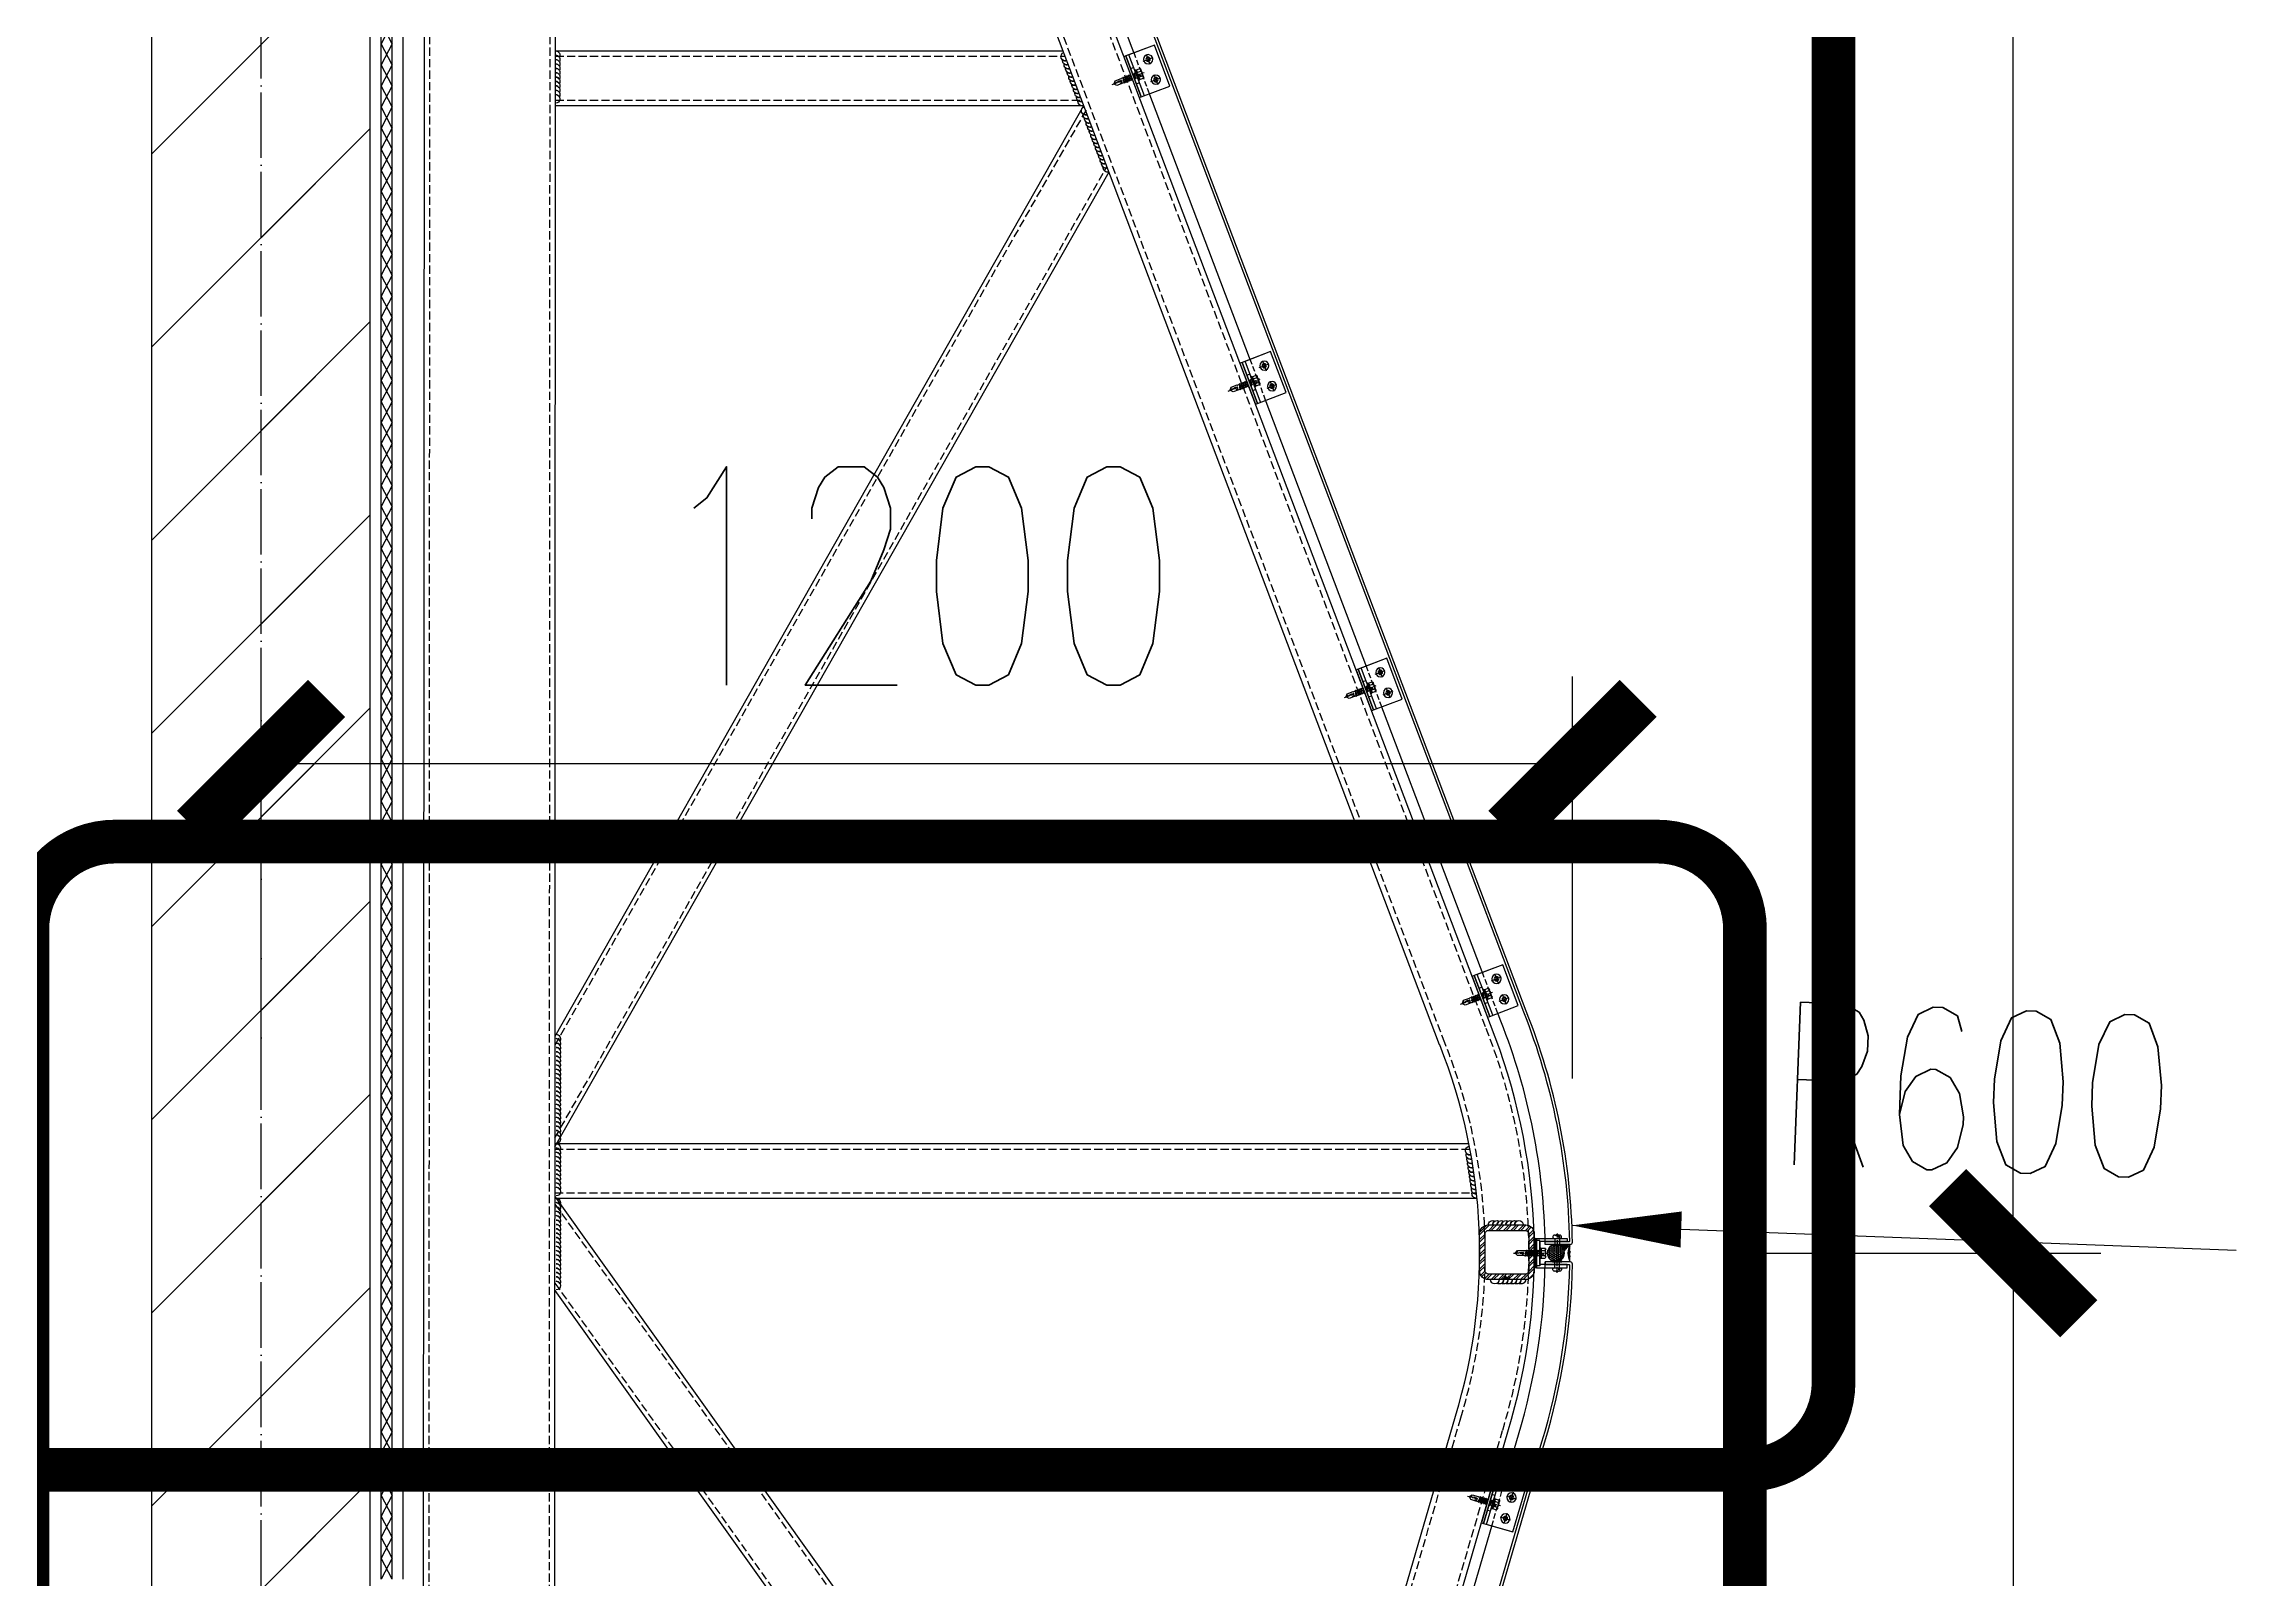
# Model space of a CAD drawing. Extents: x -202236 to 1002404, y -663931 to 1550022.
# Drawn here: x -97364 to -95358, y -329857 to -328452 of the extents above; entities that cross this region are included whole.
import ezdxf
from ezdxf.enums import TextEntityAlignment as Align

# ---------------------------------------------------------------- set-up
doc = ezdxf.new("R2010")
doc.units = 0
for name, pattern in [('CENTER', [2, 1.25, -0.25, 0.25, -0.25]), ('DASH', [0.35, 0.25, -0.1]), ('DOTE', [2.42, 2, -0.2, 0.02, -0.2]), ('ZN-CENTER', [2, 1.25, -0.25, 0.25, -0.25]), ('ZN-DASH', [0.35, 0.25, -0.1])]:
    doc.linetypes.add(name, pattern=pattern)
for name, color, linetype in [('!ZN1-填充-8', 8, 'Continuous'), ('!ZN3-铝板幕墙-3', 3, 'Continuous'), ('!ZN4-辅助材料-1', 1, 'Continuous'), ('!ZN4-配件-11', 11, 'Continuous'), ('!ZN5-钢材投影-40', 40, 'Continuous'), ('!ZN5-钢材断面-2', 2, 'Continuous'), ('!ZN5-铝材投影-112', 112, 'Continuous'), ('!ZN6-虚线-8', 8, 'ZN-DASH'), ('3索引', 3, 'Continuous'), ('A-AXIS-D', 1, 'Continuous'), ('A-AXIS-DOTE', 14, 'DOTE'), ('A-AXIS-DP', 126, 'Continuous'), ('A-HATCH-2', 251, 'Continuous'), ('AS-WALL', 40, 'Continuous'), ('DIM', 173, 'Continuous'), ('Fill', 8, 'Continuous'), ('PUB_HATCH', 8, 'Continuous'), ('焊缝', 8, 'Continuous')]:
    doc.layers.add(name, color=color, linetype=linetype)
doc.layers.add('@ZN-型材编号（非打印层）', color=8, linetype='Continuous', plot=False)
doc.styles.add('_TCH_DIM', font='SIMPLEX', dxfattribs={"bigfont": 'GBCBIG'})
doc.styles.add('DHTEXT-1', font='ROMANS.shx', dxfattribs={"width": 0.7, "bigfont": 'CHINESE.shx'})
doc.dimstyles.new('ZN80', dxfattribs={"dimscale": 80, "dimtxt": 2.5, "dimasz": 1.5, "dimexe": 1, "dimexo": 2, "dimgap": 0.9, "dimtad": 1, "dimdec": 0, "dimdsep": 46, "dimtxsty": 'DHTEXT-1', "dimblk": 'ARCHTICK', "dimcen": 2.5, "dimclrd": 173, "dimclre": 173, "dimclrt": 7, "dimazin": 2, "dimtfac": 0.4, "dimtdec": 0, "dimtix": 1, "dimtmove": 2, "dimatfit": 3, "dimfxl": 0, "dimtolj": 1, "dimtzin": 0, "dimarcsym": 0})

# ---------------------------------------------------------------- blocks, each defined once
blk = doc.blocks.new('_ArchTick')
at = {"color": 0, "linetype": 'ByBlock', "const_width": 0.4}
blk.add_lwpolyline([(-0.5, -0.5), (0.5, 0.5)], dxfattribs=at)
blk = doc.blocks.new('*D262')
at = {"layer": 'Defpoints', "color": 0, "ltscale": 800, "transparency": 16777216}
for p in [(-96965.7, -326808.6), (-95562.3, -326808.6), (-95965.6, -329559)]:
    blk.add_point(p, dxfattribs=at)
at = {"layer": 'DIM', "color": 173, "linetype": 'ByBlock', "lineweight": -2, "ltscale": 800, "transparency": 16777216}
for p, q in [((-96805.7, -326808.6), (-95482.3, -326808.6)), ((-95562.3, -329559), (-95562.3, -326808.6)), ((-95805.6, -329559), (-95482.3, -329559))]:
    blk.add_line(p, q, dxfattribs=at)
at = {"layer": 'DIM', "color": 173, "lineweight": -2, "ltscale": 800, "transparency": 16777216, "xscale": 120, "yscale": 120, "zscale": 120}
for p, rotation in [((-95562.3, -326808.6), 90), ((-95562.3, -329559), 270)]:
    blk.add_blockref('_ArchTick', p, dxfattribs=dict(at, rotation=rotation))
at = {"layer": 'DIM', "color": 7, "ltscale": 800, "transparency": 16777216, "insert": (-95734.3, -328183.8), "char_height": 200, "attachment_point": 5, "rotation": 90, "style": 'DHTEXT-1', "bg_fill": 3, "box_fill_scale": 1.1, "bg_fill_color": 256, "bg_fill_true_color": 13158600, "bg_fill_transparency": 0}
blk.add_mtext('\\A1;2750', dxfattribs=at)
blk = doc.blocks.new('*D263')
at = {"layer": 'Defpoints', "color": 0, "ltscale": 800, "transparency": 16777216}
for p in [(-95965.6, -329559), (-95965.6, -331358.6), (-95562.3, -331358.6)]:
    blk.add_point(p, dxfattribs=at)
at = {"layer": 'DIM', "color": 173, "linetype": 'ByBlock', "lineweight": -2, "ltscale": 800, "transparency": 16777216}
for p, q in [((-95805.6, -329559), (-95482.3, -329559)), ((-95562.3, -329559), (-95562.3, -331358.6)), ((-95805.6, -331358.6), (-95482.3, -331358.6))]:
    blk.add_line(p, q, dxfattribs=at)
at = {"layer": 'DIM', "color": 173, "lineweight": -2, "ltscale": 800, "transparency": 16777216, "xscale": 120, "yscale": 120, "zscale": 120}
for p, rotation in [((-95562.3, -329559), 90), ((-95562.3, -331358.6), 270)]:
    blk.add_blockref('_ArchTick', p, dxfattribs=dict(at, rotation=rotation))
at = {"layer": 'DIM', "color": 7, "ltscale": 800, "transparency": 16777216, "insert": (-95734.3, -330458.8), "char_height": 200, "attachment_point": 5, "rotation": 90, "style": 'DHTEXT-1', "bg_fill": 3, "box_fill_scale": 1.1, "bg_fill_color": 256, "bg_fill_true_color": 13158600, "bg_fill_transparency": 0}
blk.add_mtext('\\A1;1800', dxfattribs=at)
blk = doc.blocks.new('99平面图例外参$0$$LinePat$夹层保温1')
at = {"color": 0}
for p, q in [((0, 0), (96, 0)), ((0, -50), (96, -50)), ((0, -100), (96, -50)), ((96, -100), (0, -50)), ((0, -100), (96, -100)), ((0, -150), (96, -150))]:
    blk.add_line(p, q, dxfattribs=at)
blk = doc.blocks.new('铝板16mm胶缝')
at = {"layer": '!ZN1-填充-8'}
h = blk.add_hatch(dxfattribs=at)
h.set_pattern_fill('HONEY', color=256, scale=0.7, angle=-270, style=0)
h.set_pattern_definition([(90, (10097.3199, 185.0233), (-0.9623705, 1.666875), [1.11125, -2.2225]), (210, (10097.3199, 185.0233), (-0.962370845, -1.6668748), [1.11125, -2.2225]), (150, (10097.3199, 185.0233), (-1.924741345, 2e-07), [-2.2225, 1.11125])])
edge = h.paths.add_edge_path()
edge.add_ellipse((-8.5, 14.6), major_axis=(-8, 0), ratio=0.974793, start_angle=0, end_angle=360)
h = blk.add_hatch(dxfattribs=at)
h.set_pattern_fill('ANSI35', color=256, scale=0.5, angle=-270, style=0)
h.set_pattern_definition([(135, (0, 0), (-1.12253, -1.12253), []), (135, (0, 1.1225), (-1.12253, -1.12253), [1.984375, -0.396875, 0, -0.396875])])
edge = h.paths.add_edge_path()
edge.add_line((-0.5, 1.4), (-0.5, 14.6))
edge.add_line((-16.5, 1.4), (-16.5, 14.6))
edge.add_ellipse((-8.5, 14.6), major_axis=(-8, 0), ratio=0.974793, start_angle=0, end_angle=180)
edge.add_arc((-8.5, -14.4), 17.7, 63.1657, 116.8343)
at = {"layer": '!ZN4-辅助材料-1', "ltscale": 0.5}
blk.add_arc((-8.5, -14.4), 17.7, 63.1657, 116.8343, dxfattribs=at)
blk.add_ellipse((-8.5, 14.6), major_axis=(-8, 0), ratio=0.974793, dxfattribs=at)
at = {"layer": 'Defpoints', "ltscale": 0.5}
for p in [(-16.5, -0.6), (-8.5, -0.6), (-0.5, -0.6)]:
    blk.add_point(p, dxfattribs=at)
blk = doc.blocks.new('*U253')
at = {"color": 0, "linetype": 'ZN-CENTER', "ltscale": 3}
blk.add_line((24, 0), (-7.3, 0), dxfattribs=at)
at = {"ltscale": 10}
for p, q in [((-5.4, -3.5), (-5.4, 3.5)), ((-1, 4.6), (-4.9, 4.6)), ((-1, 2.3), (-4.9, 2.3)), ((-0.6, -5.1), (-0.6, 5.1)), ((-0.2, 5.5), (0, 4.8)), ((0, -4.8), (0, 4.8)), ((0, 2.1), (14.3, 2.1)), ((1.4, 2.7), (2.2, -2.7)), ((3.2, 2.7), (4, -2.7)), ((5, 2.7), (5.8, -2.7)), ((6.8, 2.7), (7.6, -2.7)), ((8.6, 2.7), (9.4, -2.7)), ((10.4, 2.7), (11.2, -2.7)), ((12.2, 2.7), (13, -2.7)), ((-1, -2.3), (-4.9, -2.3)), ((-1, -4.6), (-4.9, -4.6)), ((-0.2, -5.5), (0, -4.8)), ((14.3, -2.1), (0, -2.1))]:
    blk.add_line(p, q, dxfattribs=at)
for points in [[(1.8, -2.1), (1, 2.1), (1.4, 2.7), (1.8, 2.1), (2.6, -2.1), (2.2, -2.7)], [(3.6, -2.1), (2.8, 2.1), (3.2, 2.7), (3.6, 2.1), (4.4, -2.1), (4, -2.7)], [(5.4, -2.1), (4.6, 2.1), (5, 2.7), (5.4, 2.1), (6.2, -2.1), (5.8, -2.7)], [(7.2, -2.1), (6.4, 2.1), (6.8, 2.7), (7.2, 2.1), (8, -2.1), (7.6, -2.7)], [(9, -2.1), (8.2, 2.1), (8.6, 2.7), (9, 2.1), (9.8, -2.1), (9.4, -2.7)], [(10.8, -2.1), (10, 2.1), (10.4, 2.7), (10.8, 2.1), (11.6, -2.1), (11.2, -2.7)], [(12.6, -2.1), (11.8, 2.1), (12.2, 2.7), (12.6, 2.1), (13.4, -2.1), (13, -2.7)]]:
    blk.add_lwpolyline(points, close=True, dxfattribs=at)
for points in [[(14.3, -2.1, -0.414214), (14.4, -2.2), (14.4, -2.3), (20.2, -2.3), (22, -0.3), (22, 0.3), (20.2, 2.3), (14.4, 2.3), (14.4, 2.2, -0.414214), (14.3, 2.1)], [(16.5, -2.3), (16.4, -1.2), (15.8, -1.5, -0.530462), (15, -1.2), (14.8, 0.1, -0.651316), (15.5, 0.5), (16, 0.2), (16.8, 0.7), (22, -0.3, -0.201226), (20.2, 2.3)]]:
    blk.add_lwpolyline(points, format="xyb", dxfattribs=at)
for centre, radius, start, end in [((-3.9, 3.5), 1.58, 133.1736, 226.8264), ((0.1, 0), 5.58, 155.5673, 204.4327), ((0.1, 3.5), 1.58, 133.1736, 226.8264), ((4.1, 0), 5.58, 155.5673, 204.4327), ((7.5, -2.9), 11.3, 132.4922, 138.6064), ((-3.9, -3.5), 1.58, 133.1736, 226.8264), ((0.1, -3.5), 1.58, 133.1736, 226.8264), ((7.5, 2.9), 11.3, 221.3936, 227.5078)]:
    blk.add_arc(centre, radius, start, end, dxfattribs=at)
at = {"layer": 'Defpoints', "color": 0, "ltscale": 10, "style": 'DHTEXT-1', "width": 0.7}
blk.add_text('5.5', height=1, rotation=90, dxfattribs=at).set_placement((-2.5, -0.9), align=Align.CENTER)
blk = doc.blocks.new('铝板连接件1(新规)')
at = {"layer": '!ZN1-填充-8'}
h = blk.add_hatch(dxfattribs=at)
h.set_pattern_fill('NET3', color=256, scale=0.4, angle=180, style=0)
h.set_pattern_definition([(180, (18968.597, 39999.0891), (-1e-15, -1.27), []), (240, (18968.597, 39999.0891), (1.099852263, -0.635), []), (300, (18968.597, 39999.0891), (1.099852263, 0.635), [])])
h.paths.add_polyline_path([(-13.5, 2), (-13.5, 0), (13.5, 0), (13.5, 2)])
at = {"layer": '!ZN4-辅助材料-1', "ltscale": 5}
blk.add_lwpolyline([(-13.5, 2), (-13.5, 0), (13.5, 0), (13.5, 2)], close=True, dxfattribs=at)
at = {"layer": '!ZN5-铝材投影-112'}
for points in [[(11.5, 2), (-13.5, 2), (-13.5, 30), (-10.5, 30), (-10.5, 5), (11.5, 5)], [(-11.5, 2), (13.5, 2), (13.5, 30), (10.5, 30), (10.5, 5), (-11.5, 5)]]:
    blk.add_lwpolyline(points, close=True, dxfattribs=at)
at = {"layer": '!ZN4-配件-11', "color": 1, "rotation": 270}
blk.add_blockref('*U253', (0, 5), dxfattribs=at)
blk = doc.blocks.new('*U196')
at = {"color": 0, "linetype": 'CENTER', "ltscale": 3}
blk.add_line((10, 0), (-2.5, 0), dxfattribs=at)
at = {"linetype": 'ByBlock', "lineweight": -2, "ltscale": 10}
for p, q in [((-1.2, -3), (-1.2, 3)), ((0, 4.2), (0, -4.2)), ((5.5, 2), (0, 2)), ((5.5, 2.5), (5.5, -2.5)), ((5.5, -2), (0, -2))]:
    blk.add_line(p, q, dxfattribs=at)
for centre, radius, start, end in [((4.4, 0), 5.96, 160.395, 199.605), ((0, 3), 1.2, 90, 180), ((7, 2.5), 1.5, 348.448, 180), ((16.2, 0), 8, 164.3308, 195.6692), ((6.2, 0), 2.67, 323.2266, 36.7843), ((0, -3), 1.2, 180, 270), ((7, -2.5), 1.5, 180, 11.552)]:
    blk.add_arc(centre, radius, start, end, dxfattribs=at)
at = {"layer": 'Defpoints', "color": 0, "ltscale": 10, "style": 'DHTEXT-1', "width": 0.7}
blk.add_text('D4', height=1, rotation=90, dxfattribs=at).set_placement((7.4, -1.8), align=Align.CENTER)
blk = doc.blocks.new('方管钢50x5')
at = {"layer": 'Fill'}
h = blk.add_hatch(dxfattribs=at)
h.set_pattern_fill('ANSI32', color=8, style=0)
h.set_pattern_definition([(45, (-86.957, -24.6963), (-3.3676, 3.3676), []), (45, (-84.712, -24.6963), (-3.3676, 3.3676), [])])
edge = h.paths.add_edge_path()
edge.add_line((-17, 25), (17, 25))
edge.add_arc((17, 17), 8, 0, 90, ccw=False)
edge.add_line((25, 17), (25, -17))
edge.add_arc((17, -17), 8, -90, 0, ccw=False)
edge.add_line((17, -25), (-17, -25))
edge.add_arc((-17, -17), 8, 180, 270, ccw=False)
edge.add_line((-25, -17), (-25, 17))
edge.add_arc((-17, 17), 8, 90, 180, ccw=False)
edge = h.paths.add_edge_path(flags=16)
edge.add_line((-17, 20), (17, 20))
edge.add_arc((17, 17), 3, 0, 90, ccw=False)
edge.add_line((20, 17), (20, -17))
edge.add_arc((17, -17), 3, -90, 0, ccw=False)
edge.add_line((17, -20), (-17, -20))
edge.add_arc((-17, -17), 3, 180, 270, ccw=False)
edge.add_line((-20, -17), (-20, 17))
edge.add_arc((-17, 17), 3, 90, 180, ccw=False)
for points in [[(-17, 25), (17, 25, -0.414214), (25, 17), (25, -17, -0.414214), (17, -25), (-17, -25, -0.414214), (-25, -17), (-25, 17, -0.414214)], [(-17, 20), (17, 20, -0.414214), (20, 17), (20, -17, -0.414214), (17, -20), (-17, -20, -0.414214), (-20, -17), (-20, 17, -0.414214)]]:
    blk.add_lwpolyline(points, format="xyb", close=True)
at = {"layer": '@ZN-型材编号（非打印层）', "style": 'DHTEXT-1', "width": 0.7}
blk.add_text('50x5', height=2, dxfattribs=at).set_placement((-0.5, -23), align=Align.MIDDLE_CENTER)
blk = doc.blocks.new('*U254')
at = {"layer": '!ZN5-钢材断面-2'}
blk.add_blockref('方管钢50x5', (0, 0), dxfattribs=at)
blk = doc.blocks.new('*U255')
at = {"color": 0, "linetype": 'CENTER', "ltscale": 3}
for p, q in [((4.9, 0), (-4.9, 0)), ((0, 4.9), (0, -4.9))]:
    blk.add_line(p, q, dxfattribs=at)
at = {"linetype": 'ByBlock', "ltscale": 10}
for radius in [4.2, 2, 1.23]:
    blk.add_circle((0, 0), radius, dxfattribs=at)
blk = doc.blocks.new('*U201')
at = {"ltscale": 0.125}
blk.add_wipeout([(-20, 30), (20, 30), (20, 5), (-20, 5)], dxfattribs=at).dxf.layer = '!ZN6-虚线-8'
at = {"layer": '!ZN1-填充-8'}
h = blk.add_hatch(dxfattribs=at)
h.set_pattern_fill('NET3', color=256, scale=0.75, angle=180, style=0)
h.set_pattern_definition([(180, (-1731.706, 294.7402), (-3e-16, -2.38125), []), (240, (-1731.706, 294.7402), (2.062223, -1.190625), []), (300, (-1731.706, 294.7402), (2.062223, 1.190625), [])])
h.paths.add_polyline_path([(20, 0), (-20, 0), (-20, 2), (20, 2)])
at = {"layer": '!ZN5-铝材投影-112'}
blk.add_lwpolyline([(20, 2), (-20, 2), (-20, 30), (20, 30)], close=True, dxfattribs=at)
at = {"layer": '!ZN6-虚线-8', "color": 8, "linetype": 'ZN-DASH', "ltscale": 20}
blk.add_line((-20, 10), (20, 10), dxfattribs=at)
at = {"layer": '!ZN6-虚线-8', "linetype": 'ZN-DASH', "ltscale": 10}
for p, q in [((-7.5, 5), (-7.5, 2)), ((7.5, 5), (7.5, 2))]:
    blk.add_line(p, q, dxfattribs=at)
at = {"layer": '!ZN4-配件-11', "color": 1, "rotation": 270}
for name, p in [('*U255', (-10, 20)), ('*U255', (10, 20)), ('*U253', (0, 5))]:
    blk.add_blockref(name, p, dxfattribs=at)
at = {"ltscale": 0.25}
blk.add_wipeout([(20, 0), (20, 2), (-20, 2), (-20, 0)], dxfattribs=at).dxf.layer = '!ZN4-辅助材料-1'
at = {"layer": '!ZN4-辅助材料-1'}
blk.add_lwpolyline([(20, 0), (-20, 0), (-20, 2), (20, 2)], close=True, dxfattribs=at)
at = {"layer": '!ZN5-铝材投影-112', "ltscale": 0.25}
blk.add_line((-20, 5), (20, 5), dxfattribs=at)
blk = doc.blocks.new('20250913160558')
at = {"layer": 'PUB_HATCH'}
h = blk.add_hatch(dxfattribs=at)
h.set_pattern_fill('普通砖', color=256, scale=50, style=0)
h.set_pattern_definition([(45, (2343460, -521977.7), (-88.388383, 88.388383), [])])
h.paths.add_polyline_path([(9550, -4880), (9550, -1630), (9350, -1630), (9350, -4880)])
h = blk.add_hatch(dxfattribs=at)
h.set_pattern_fill('普通砖', color=256, scale=50, style=0)
h.set_pattern_definition([(45, (2343460, -521977.7), (-88.388383, 88.388383), [])])
h.paths.add_polyline_path([(9550, -4880), (9550, -1630), (9450, -1630), (9450, -4880)])
at = {"layer": '!ZN3-铝板幕墙-3'}
for p, q in [((10625.1, -3322.3), (10625.1, -3319.8)), ((10625.1, -3319.8), (10647.1, -3319.8)), ((10648.1, -3322.3), (10625.1, -3322.3)), ((10648.1, -3338.3), (10625.1, -3338.3)), ((10625.1, -3338.3), (10625.1, -3340.8)), ((10625.1, -3340.8), (10647.1, -3340.8))]:
    blk.add_line(p, q, dxfattribs=at)
for points in [[(10650.1, -3320.6, 0.09075), (10607.8, -3108.8), (9650, -580), (9250, -712.1), (9250, -852.1)], [(10647.6, -3319.5, 0.090277), (10605.5, -3109.7), (9648.5, -583.1), (9252.5, -713.9), (9252.5, -852.1)], [(10625.1, -3322.3, 0.091405), (10584.5, -3117.9), (9635.1, -611.2), (9275, -730.2), (9275, -827.1)], [(10102.1, -5205), (10600.6, -3496.7, 0.070028), (10625.1, -3338.3, 0.070028)], [(10118.9, -5227.5), (10622.1, -3503.1, 0.068937), (10647.6, -3341.1, 0.068937)], [(10120.8, -5230), (10624.5, -3503.9, 0.069411), (10650.1, -3340, 0.069411)]]:
    blk.add_lwpolyline(points, format="xyb", dxfattribs=at)
for centre, radius, start, end in [((10647.1, -3319.3), 0.5, 270, 0), ((10648.1, -3320.3), 2, 270, 0), ((10647.1, -3341.3), 0.5, 0, 90), ((10648.1, -3340.3), 2, 0, 90)]:
    blk.add_arc(centre, radius, start, end, dxfattribs=at)
at = {"layer": '!ZN5-钢材投影-40'}
for p, q in [((10528.5, -3139.6), (9581.6, -639.4)), ((10575.2, -3121.5), (9629.1, -623.7)), ((9598.1, -5185), (9600, -1148.7)), ((9718.1, -5185), (9720, -1148.7)), ((10046.8, -5180.2), (10543.1, -3479.6)), ((10094.8, -5194.2), (10591, -3493.9))]:
    blk.add_line(p, q, dxfattribs=at)
at = {"layer": '!ZN5-钢材投影-40', "ltscale": 800}
for p, q in [((9719.5, -2230), (10184, -2230)), ((9719.1, -3131.6), (10203, -2280)), ((9719.5, -2280), (10203, -2280)), ((9719, -3232.9), (10226, -2340.7)), ((9719, -3230), (10555.3, -3230)), ((9719, -3278.6), (10345.5, -4156.8)), ((9719, -3280), (10562.7, -3280)), ((9719, -3364.6), (10327.6, -4217.9))]:
    blk.add_line(p, q, dxfattribs=at)
at = {"layer": '!ZN5-钢材投影-40'}
for radius, start, end in [(565, 343.1748, 21.696), (515, 343.1484, 21.7411)]:
    blk.add_arc((10050.2, -3330.3), radius, start, end, dxfattribs=at)
at = {"layer": '!ZN6-虚线-8', "ltscale": 30}
for p, q in [((10533.2, -3137.8), (9586.4, -637.9)), ((10570.5, -3123.3), (9624.4, -625.3)), ((9603.1, -5185), (9605, -1148.7)), ((9713.1, -5185), (9715, -1148.7)), ((9719.5, -2235), (10185.9, -2235)), ((9719.1, -3139.7), (10206.5, -2282)), ((9719.5, -2275), (10201.1, -2275)), ((9719, -3224.8), (10224.1, -2335.9)), ((9719, -3235), (10556.3, -3235)), ((9719, -3275), (10562.2, -3275)), ((9719, -3285.5), (10344, -4161.6)), ((9719, -3357.7), (10329.1, -4213)), ((10051.6, -5181.6), (10547.9, -3481.1)), ((10090, -5192.8), (10586.2, -3492.5))]:
    blk.add_line(p, q, dxfattribs=at)
for radius, start, end in [(560, 343.1724, 21.7002), (520, 343.1512, 21.7363)]:
    blk.add_arc((10050.2, -3330.3), radius, start, end, dxfattribs=at)
at = {"layer": 'AS-WALL'}
for p, q in [((9350, -4880), (9350, -1630)), ((9550, -4880), (9550, -1630)), ((9550, -4880), (9550, -1630))]:
    blk.add_line(p, q, dxfattribs=at)
at = {"layer": '焊缝', "ltscale": 800}
for points in [[(9719.5, -2230, -0.57735), (9723, -2236, 0.267949), (9719.5, -2234, -0.57735), (9723, -2240, 0.267949), (9719.5, -2238, -0.57735), (9723, -2244, 0.267949), (9719.5, -2242, -0.57735), (9723, -2248, 0.267949), (9719.5, -2246, -0.57735), (9723, -2252, 0.267949), (9719.5, -2250, -0.57735), (9723, -2256, 0.267949), (9719.5, -2254, -0.57735), (9723, -2260, 0.267949), (9719.5, -2258, -0.57735), (9723, -2264, 0.267949), (9719.5, -2262, -0.57735), (9723, -2268, 0.267949), (9719.5, -2266, -0.57735), (9723, -2272, 0.267949), (9719.5, -2270, -1), (9719.5, -2278, -1)], [(10203, -2280, -0.57735), (10197.6, -2275.6, 0.267949), (10201.6, -2276.3, -0.57735), (10196.2, -2271.9, 0.267949), (10200.1, -2272.5, -0.57735), (10194.8, -2268.1, 0.267949), (10198.7, -2268.8, -0.57735), (10193.4, -2264.4, 0.267949), (10197.3, -2265, -0.57735), (10191.9, -2260.7, 0.267949), (10195.9, -2261.3, -0.57735), (10190.5, -2256.9, 0.267949), (10194.5, -2257.6, -0.57735), (10189.1, -2253.2, 0.267949), (10193.1, -2253.8, -0.57735), (10187.7, -2249.4, 0.267949), (10191.6, -2250.1, -0.57735), (10186.3, -2245.7, 0.267949), (10190.2, -2246.3, -0.57735), (10184.9, -2241.9, 0.267949), (10188.8, -2242.6, -0.57735), (10183.4, -2238.2, 0.267949), (10187.4, -2238.9, -1), (10184.6, -2231.4, -1)], [(10226, -2340.7, -0.57735), (10220.6, -2336.3, 0.267949), (10224.6, -2337, -0.57735), (10219.2, -2332.6, 0.267949), (10223.1, -2333.2, -0.57735), (10217.8, -2328.9, 0.267949), (10221.7, -2329.5, -0.57735), (10216.4, -2325.1, 0.267949), (10220.3, -2325.8, -0.57735), (10214.9, -2321.4, 0.267949), (10218.9, -2322, -0.57735), (10213.5, -2317.6, 0.267949), (10217.5, -2318.3, -0.57735), (10212.1, -2313.9, 0.267949), (10216.1, -2314.5, -0.57735), (10210.7, -2310.2, 0.267949), (10214.6, -2310.8, -0.57735), (10209.3, -2306.4, 0.267949), (10213.2, -2307.1, -0.57735), (10207.9, -2302.7, 0.267949), (10211.8, -2303.3, -0.57735), (10206.4, -2298.9, 0.267949), (10210.4, -2299.6, -0.57735), (10205, -2295.2, 0.267949), (10209, -2295.8, -0.57735), (10203.6, -2291.5, 0.267949), (10207.6, -2292.1, -0.57735), (10202.2, -2287.7, 0.267949), (10206.1, -2288.4, -1), (10203.3, -2280.9, -1)], [(9720, -3130, -0.57735), (9723.5, -3136, 0.267949), (9720, -3134, -0.57735), (9723.5, -3140, 0.267949), (9720, -3138, -0.57735), (9723.5, -3144, 0.267949), (9720, -3142, -0.57735), (9723.5, -3148, 0.267949), (9720, -3146, -0.57735), (9723.5, -3152, 0.267949), (9720, -3150, -0.57735), (9723.5, -3156, 0.267949), (9720, -3154, -0.57735), (9723.5, -3160, 0.267949), (9720, -3158, -0.57735), (9723.5, -3164, 0.267949), (9720, -3162, -0.57735), (9723.5, -3168, 0.267949), (9720, -3166, -0.57735), (9723.5, -3172, 0.267949), (9720, -3170, -0.57735), (9723.5, -3176, 0.267949), (9720, -3174, -0.57735), (9723.5, -3180, 0.267949), (9720, -3178, -0.57735), (9723.5, -3184, 0.267949), (9720, -3182, -0.57735), (9723.5, -3188, 0.267949), (9720, -3186, -0.57735), (9723.5, -3192, 0.267949), (9720, -3190, -0.57735), (9723.5, -3196, 0.267949), (9720, -3194, -0.57735), (9723.5, -3200, 0.267949), (9720, -3198, -0.57735), (9723.5, -3204, 0.267949), (9720, -3202, -0.57735), (9723.5, -3208, 0.267949), (9720, -3206, -0.57735), (9723.5, -3212, 0.267949), (9720, -3210, -0.57735), (9723.5, -3216, 0.267949), (9720, -3214, -0.57735), (9723.5, -3220, 0.267949), (9720, -3218, -0.57735), (9723.5, -3224, 0.267949), (9720, -3222, -1), (9720, -3230, -1)], [(9720, -3230, -0.57735), (9723.5, -3236, 0.267949), (9720, -3234, -0.57735), (9723.5, -3240, 0.267949), (9720, -3238, -0.57735), (9723.5, -3244, 0.267949), (9720, -3242, -0.57735), (9723.5, -3248, 0.267949), (9720, -3246, -0.57735), (9723.5, -3252, 0.267949), (9720, -3250, -0.57735), (9723.5, -3256, 0.267949), (9720, -3254, -0.57735), (9723.5, -3260, 0.267949), (9720, -3258, -0.57735), (9723.5, -3264, 0.267949), (9720, -3262, -0.57735), (9723.5, -3268, 0.267949), (9720, -3266, -0.57735), (9723.5, -3272, 0.267949), (9720, -3270, -1), (9720, -3278, -1)], [(10562.7, -3280, -0.57735), (10558.4, -3274.6, 0.267949), (10562.1, -3276, -0.57735), (10557.8, -3270.6, 0.267949), (10561.5, -3272.1, -0.57735), (10557.2, -3266.7, 0.267949), (10561, -3268.1, -0.57735), (10556.6, -3262.7, 0.267949), (10560.4, -3264.2, -0.57735), (10556.1, -3258.7, 0.267949), (10559.8, -3260.2, -0.57735), (10555.5, -3254.8, 0.267949), (10559.2, -3256.3, -0.57735), (10554.9, -3250.8, 0.267949), (10558.6, -3252.3, -0.57735), (10554.3, -3246.9, 0.267949), (10558, -3248.3, -0.57735), (10553.7, -3242.9, 0.267949), (10557.4, -3244.4, -0.57735), (10553.1, -3239, 0.267949), (10556.9, -3240.4, -1), (10555.7, -3232.5, -1)], [(9720, -3280, -0.57735), (9723.5, -3286, 0.267949), (9720, -3284, -0.57735), (9723.5, -3290, 0.267949), (9720, -3288, -0.57735), (9723.5, -3294, 0.267949), (9720, -3292, -0.57735), (9723.5, -3298, 0.267949), (9720, -3296, -0.57735), (9723.5, -3302, 0.267949), (9720, -3300, -0.57735), (9723.5, -3306, 0.267949), (9720, -3304, -0.57735), (9723.5, -3310, 0.267949), (9720, -3308, -0.57735), (9723.5, -3314, 0.267949), (9720, -3312, -0.57735), (9723.5, -3318, 0.267949), (9720, -3316, -0.57735), (9723.5, -3322, 0.267949), (9720, -3320, -0.57735), (9723.5, -3326, 0.267949), (9720, -3324, -0.57735), (9723.5, -3330, 0.267949), (9720, -3328, -0.57735), (9723.5, -3334, 0.267949), (9720, -3332, -0.57735), (9723.5, -3338, 0.267949), (9720, -3336, -0.57735), (9723.5, -3342, 0.267949), (9720, -3340, -0.57735), (9723.5, -3346, 0.267949), (9720, -3344, -0.57735), (9723.5, -3350, 0.267949), (9720, -3348, -0.57735), (9723.5, -3354, 0.267949), (9720, -3352, -0.57735), (9723.5, -3358, 0.267949), (9720, -3356, -1), (9720, -3364, -1)], [(10573.1, -3304.5, -0.57735), (10579.1, -3301.1, 0.267949), (10577.1, -3304.5, -0.57735), (10583.1, -3301.1, 0.267949), (10581.1, -3304.5, -0.57735), (10587.1, -3301.1, 0.267949), (10585.1, -3304.5, -0.57735), (10591.1, -3301.1, 0.267949), (10589.1, -3304.5, -0.57735), (10595.1, -3301.1, 0.267949), (10593.1, -3304.5, -0.57735), (10599.1, -3301.1, 0.267949), (10597.1, -3304.5, -1), (10605.1, -3304.5, -1)], [(10607.1, -3354.5, -0.57735), (10601.1, -3358, 0.267949), (10603.1, -3354.5, -0.57735), (10597.1, -3358, 0.267949), (10599.1, -3354.5, -0.57735), (10593.1, -3358, 0.267949), (10595.1, -3354.5, -0.57735), (10589.1, -3358, 0.267949), (10591.1, -3354.5, -0.57735), (10585.1, -3358, 0.267949), (10587.1, -3354.5, -0.57735), (10581.1, -3358, 0.267949), (10583.1, -3354.5, -1), (10575.1, -3354.5, -1)]]:
    blk.add_lwpolyline(points, format="xyb", dxfattribs=at)
at = {"layer": '!ZN4-辅助材料-1', "xscale": -1.000000000000002, "rotation": 90}
blk.add_blockref('铝板16mm胶缝', (10649.5, -3338.8), dxfattribs=at)
at = {"layer": '!ZN4-配件-11', "rotation": 359.9702988854192}
blk.add_blockref('*U254', (10590.1, -3329.5), dxfattribs=at)
at = {"layer": '!ZN4-配件-11', "xscale": -1, "rotation": 270}
blk.add_blockref('铝板连接件1(新规)', (10615.1, -3330.3), dxfattribs=at)
at = {"layer": '!ZN4-配件-11', "color": 1, "rotation": 90}
blk.add_blockref('*U196', (10636.1, -3322.3), dxfattribs=at)
at = {"layer": '!ZN4-配件-11', "color": 1, "xscale": -1.000000000000002, "rotation": 90}
blk.add_blockref('*U196', (10636.1, -3338.3), dxfattribs=at)
at = {"layer": 'A-HATCH-2', "xscale": 0.2004977875711166, "yscale": 0.2000000000000005, "zscale": 0.2, "rotation": 90}
for p in [(9550, -2223.6), (9550, -2242.8), (9550, -2262.1), (9550, -2281.3), (9550, -2300.6), (9550, -2319.8), (9550, -2339.1), (9550, -2358.3), (9550, -2377.6), (9550, -2396.8), (9550, -2416.1), (9550, -2435.3), (9550, -2454.6), (9550, -2473.8), (9550, -2493.1), (9550, -2512.3), (9550, -2531.5), (9550, -2550.8), (9550, -2570), (9550, -2589.3), (9550, -2608.5), (9550, -2627.8), (9550, -2647), (9550, -2666.3), (9550, -2685.5), (9550, -2704.8), (9550, -2724), (9550, -2743.3), (9550, -2762.5), (9550, -2781.8), (9550, -2801), (9550, -2820.3), (9550, -2839.5), (9550, -2858.8), (9550, -2878), (9550, -2897.3), (9550, -2916.5), (9550, -2935.8), (9550, -2955), (9550, -2974.2), (9550, -2993.5), (9550, -3012.7), (9550, -3032), (9550, -3051.2), (9550, -3070.5), (9550, -3089.7), (9550, -3109), (9550, -3128.2), (9550, -3147.5), (9550, -3166.7), (9550, -3186), (9550, -3205.2), (9550, -3224.5), (9550, -3243.7), (9550, -3263), (9550, -3282.2), (9550, -3301.5), (9550, -3320.7), (9550, -3340), (9550, -3359.2), (9550, -3378.5), (9550, -3397.7), (9550, -3416.9), (9550, -3436.2), (9550, -3455.4), (9550, -3474.7), (9550, -3493.9), (9550, -3513.2), (9550, -3532.4), (9550, -3551.7), (9550, -3570.9), (9550, -3590.2), (9550, -3609.4), (9550, -3628.7)]:
    blk.add_blockref('99平面图例外参$0$$LinePat$夹层保温1', p, dxfattribs=at)
for p, xscale, rotation in [((10246.6, -2254.1), -0.9999999999999991, 290.744074233435), ((10352.9, -2534.6), -0.9999999999999991, 290.744074233435), ((10459.1, -2815.2), -0.9999999999999991, 290.744074233435), ((10565.4, -3095.7), -0.9999999999999991, 290.744074233435), ((10572.3, -3557.9), -1, 253.7316377152033)]:
    blk.add_blockref('*U201', p, dxfattribs=dict(xscale=xscale, rotation=rotation))
blk = doc.blocks.new('*D433')
at = {"layer": 'Defpoints', "color": 0, "ltscale": 800, "transparency": 16777216}
for p in [(-97165.7, -329111.2), (-97165.7, -329559), (-95965.6, -329559)]:
    blk.add_point(p, dxfattribs=at)
at = {"layer": 'DIM', "color": 173, "linetype": 'ByBlock', "lineweight": -2, "ltscale": 800, "transparency": 16777216}
for p, q in [((-97165.7, -329399), (-97165.7, -329031.2)), ((-95965.6, -329399), (-95965.6, -329031.2)), ((-95965.6, -329111.2), (-97165.7, -329111.2))]:
    blk.add_line(p, q, dxfattribs=at)
at = {"layer": 'DIM', "color": 173, "lineweight": -2, "ltscale": 800, "transparency": 16777216, "xscale": 120, "yscale": 120, "zscale": 120, "rotation": 180}
blk.add_blockref('_ArchTick', (-97165.7, -329111.2), dxfattribs=at)
at = {"layer": 'DIM', "color": 173, "lineweight": -2, "ltscale": 800, "transparency": 16777216, "xscale": 120, "yscale": 120, "zscale": 120}
blk.add_blockref('_ArchTick', (-95965.6, -329111.2), dxfattribs=at)
at = {"layer": 'DIM', "color": 7, "ltscale": 800, "transparency": 16777216, "insert": (-96565.7, -328939.2), "char_height": 200, "attachment_point": 5, "style": 'DHTEXT-1'}
blk.add_mtext('\\A1;1200', dxfattribs=at)

msp = doc.modelspace()

# ---------------------------------------------------------------- linework, layer by layer
at = {"layer": 'A-AXIS-DOTE', "ltscale": 30}
msp.add_line((-97165.75, -333275.65), (-97165.75, -326228.65), dxfattribs=at)
at = {"layer": 'A-AXIS-DP'}
msp.add_lwpolyline([(-95866.18, -329537.31, 33, 0, 0), (-95966.11, -329533.56, 0, 0, 0)], format="xyseb", dxfattribs=at)
msp.add_lwpolyline([(-95358.32, -329556.4), (-95866.18, -329537.31), (-95966.11, -329533.56)], dxfattribs=at)

# ---------------------------------------------------------------- texts
at = {"layer": 'A-AXIS-DP', "color": 7, "style": '_TCH_DIM', "width": 0.705882}
msp.add_text('R600', height=148.75, rotation=357.84728, dxfattribs=at).set_placement((-95780.65, -329477.36))

# ---------------------------------------------------------------- next in the draw order: dimensions: what is measured, and where the dimension line sits
at = {"layer": 'DIM', "ltscale": 800}
dim = msp.add_linear_dim(base=(-95562.28, -326808.65), p1=(-95965.57, -329558.99), p2=(-96965.75, -326808.65), angle=90, dimstyle='ZN80', override={"dimfxl": 50, "dimfxlon": 1, "dimtfill": 1}, dxfattribs=at)
dim.commit()
dim.dimension.update_dxf_attribs({"geometry": '*D262', "text_midpoint": (-95734.28, -328183.82)})

# ---------------------------------------------------------------- next in the draw order: dimensions: what is measured, and where the dimension line sits
dim = msp.add_linear_dim(base=(-95562.28, -331358.65), p1=(-95965.57, -329558.99), p2=(-95965.57, -331358.65), angle=90, dimstyle='ZN80', override={"dimfxl": 50, "dimfxlon": 1, "dimtfill": 1}, dxfattribs=at)
dim.commit()
dim.dimension.update_dxf_attribs({"geometry": '*D263', "text_midpoint": (-95734.28, -330458.82)})

# ---------------------------------------------------------------- next in the draw order: block references
at = {"layer": 'A-AXIS-D', "ltscale": 800}
msp.add_blockref('20250913160558', (-106615.75, -326228.65), dxfattribs=at)

# ---------------------------------------------------------------- next in the draw order: linework, layer by layer
at = {"layer": '3索引', "linetype": 'DASH', "ltscale": 400, "const_width": 40}
for points in [[(-97532.57, -326613.45), (-95806.75, -326613.45, -0.4142136), (-95726.75, -326693.45), (-95726.75, -329677.36, -0.4142136), (-95806.75, -329757.36), (-97532.57, -329757.36, -0.4142136), (-97612.57, -329677.36), (-97612.57, -326693.45, -0.4142136)], [(-97299.57, -329182.31), (-95887.82, -329182.31, -0.4142136), (-95807.82, -329262.31), (-95807.82, -331568.34, -0.4142136), (-95887.82, -331648.34), (-97299.57, -331648.34, -0.4142136), (-97379.57, -331568.34), (-97379.57, -329262.31, -0.4142136)]]:
    msp.add_lwpolyline(points, format="xyb", close=True, dxfattribs=at)

# ---------------------------------------------------------------- next in the draw order: dimensions: what is measured, and where the dimension line sits
at = {"layer": 'DIM', "ltscale": 800}
dim = msp.add_linear_dim(base=(-97165.75, -329111.18), p1=(-95965.62, -329558.99), p2=(-97165.75, -329558.99), dimstyle='ZN80', dxfattribs=at)
dim.commit()
dim.dimension.update_dxf_attribs({"geometry": '*D433', "text_midpoint": (-96565.68, -328939.18)})

doc.saveas('drawing.dxf')
